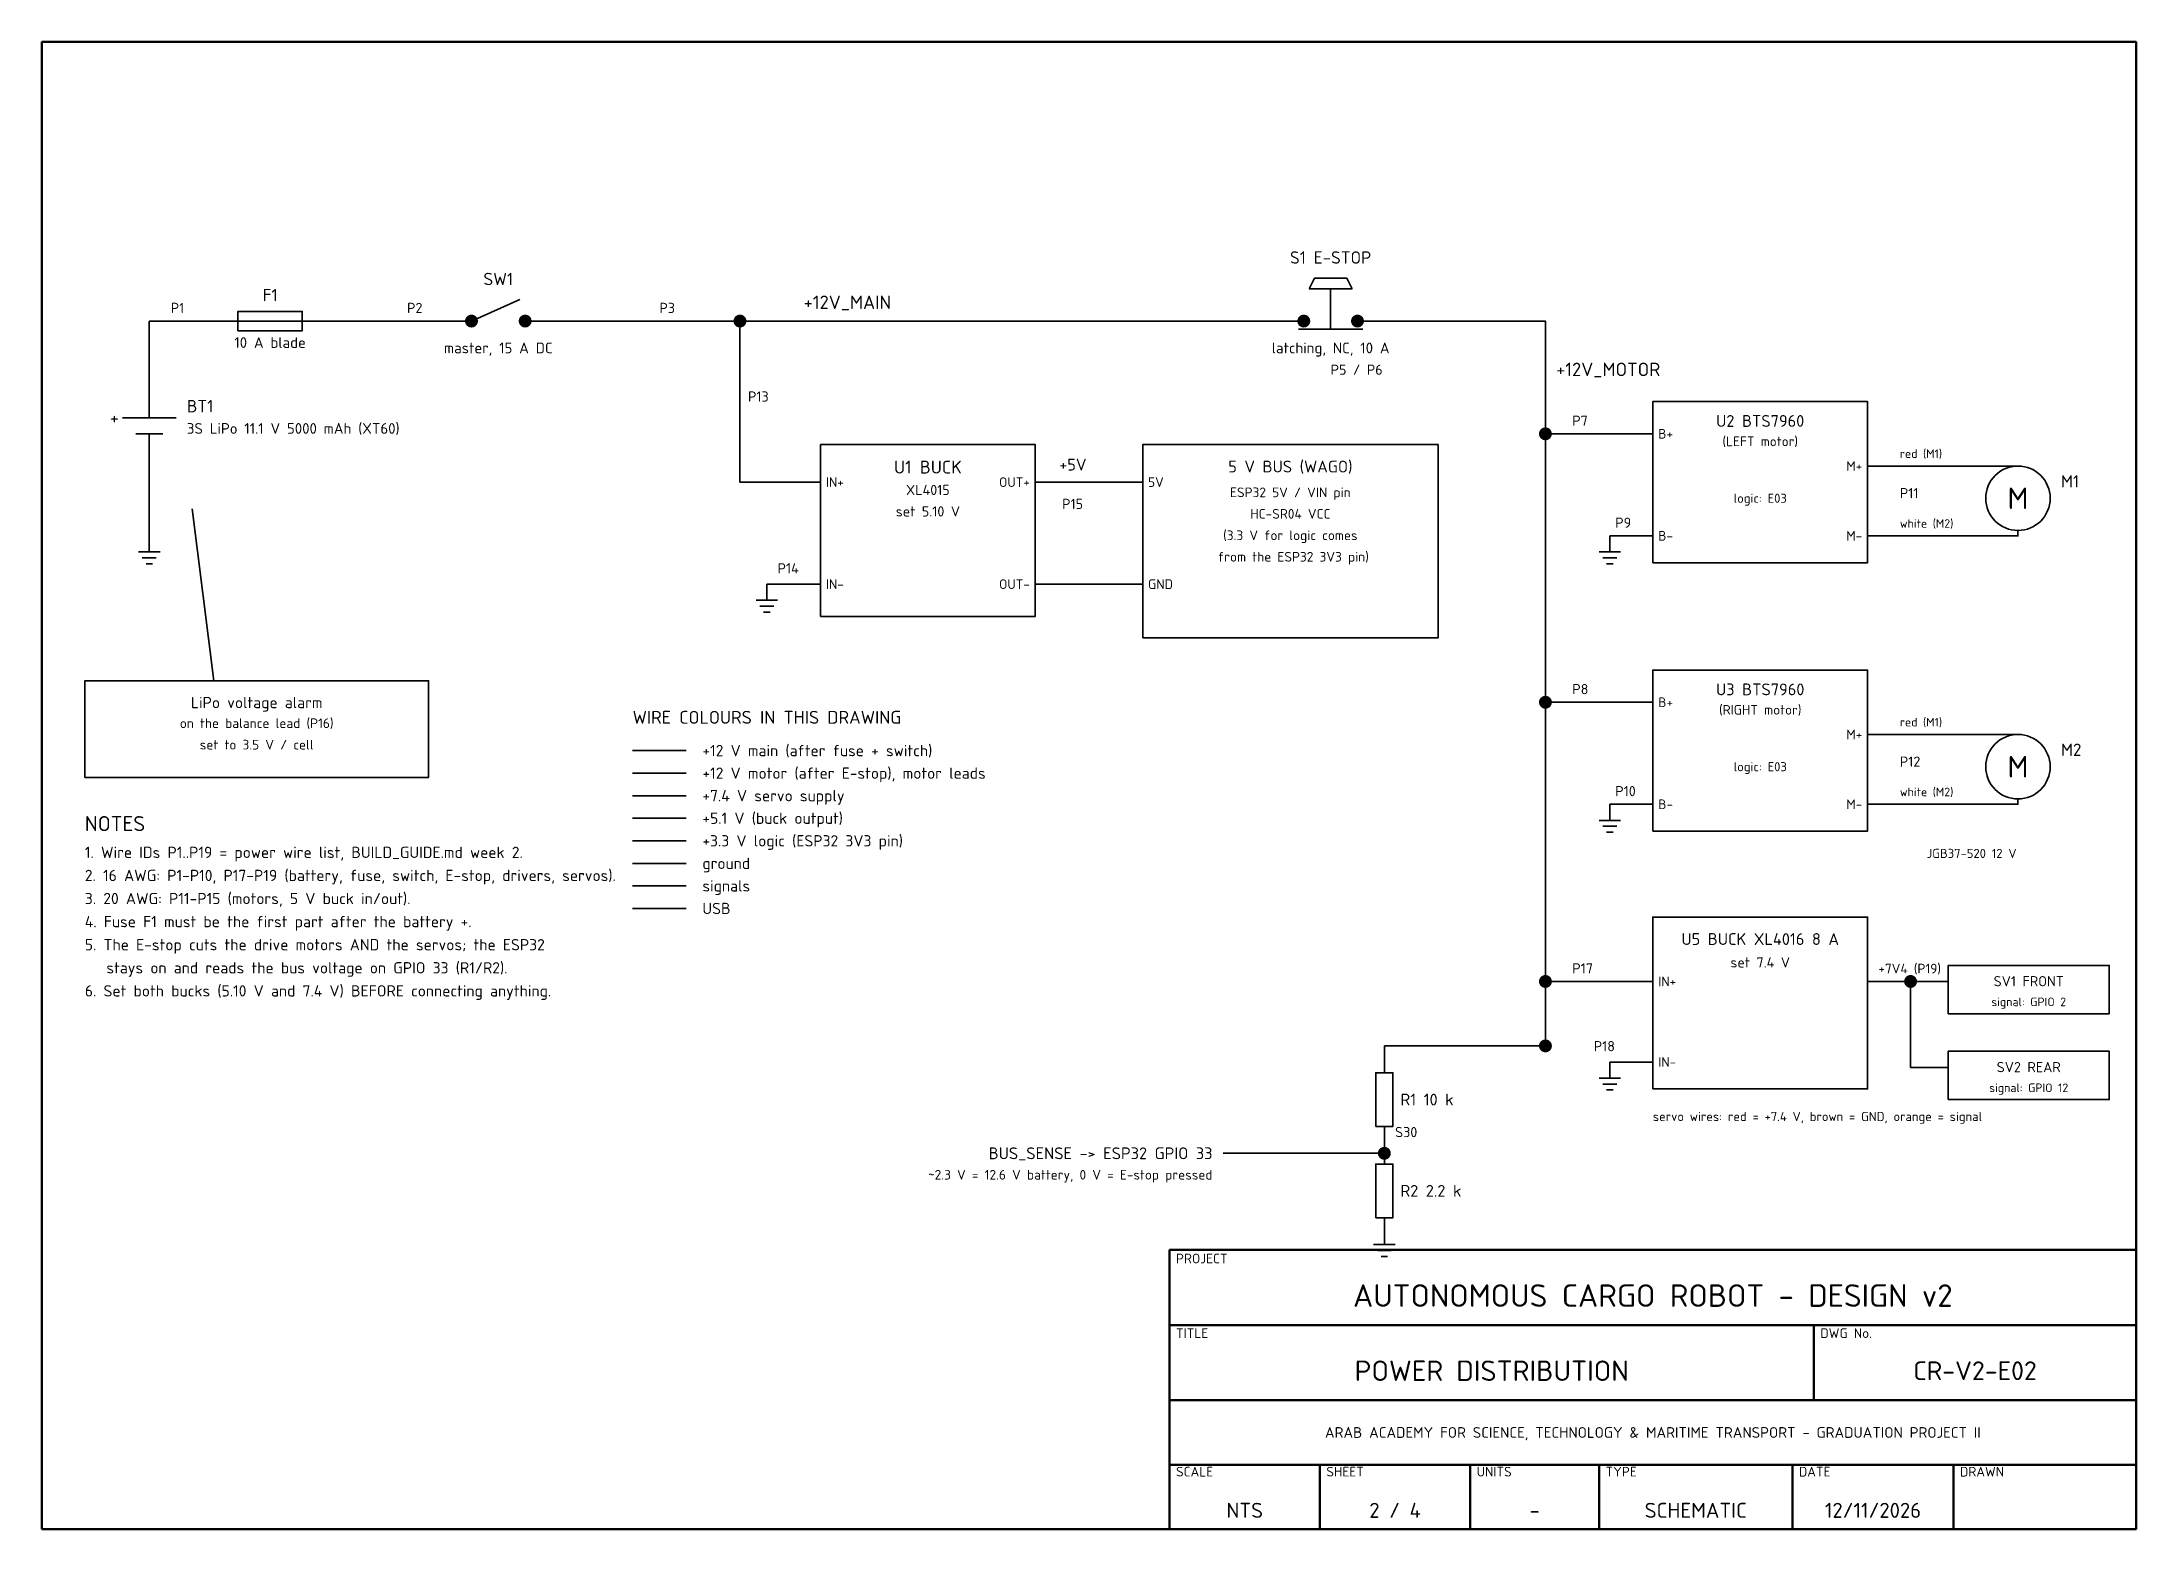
# Paper-space layout 'E02 POWER DISTRIBUTION' of a CAD drawing. Header units: millimetres. Extents: x 20 to 410, y 10 to 287.
import ezdxf
from ezdxf.enums import TextEntityAlignment as Align

# ---------------------------------------------------------------- set-up
doc = ezdxf.new("R2010")
doc.units = ezdxf.units.MM
for name, color, linetype, lineweight in [('NET-12V', 1, 'Continuous', 35), ('NET-12V-MOTOR', 6, 'Continuous', 35), ('NET-3V3', 40, 'Continuous', 35), ('NET-5V', 30, 'Continuous', 35), ('NET-7V4', 150, 'Continuous', 35), ('NET-GND', 8, 'Continuous', 35), ('NET-MOTOR', 6, 'Continuous', 35), ('NET-SIGNAL', 5, 'Continuous', 35), ('NET-USB', 3, 'Continuous', 35), ('SYMBOLS', 7, 'Continuous', 35), ('TEXT', 7, 'Continuous', 18), ('TITLEBLOCK', 7, 'Continuous', 50)]:
    doc.layers.add(name, color=color, linetype=linetype, lineweight=lineweight)
doc.styles.add('ISO', font='isocpeur.ttf')

psp = doc.layouts.new('E02 POWER DISTRIBUTION')

# ---------------------------------------------------------------- linework, layer by layer
at = {"layer": 'NET-12V'}
for points in [[(40, 235), (40, 217)], [(40, 235), (56.5, 235)], [(68.5, 235), (85, 235)], [(85, 235), (100, 235)], [(110, 235), (125, 235)], [(125, 235), (240, 235)], [(150, 235), (150, 205), (165, 205)], [(240, 235), (255, 235)], [(265, 235), (280, 235)], [(130, 155), (140, 155)]]:
    psp.add_lwpolyline(points, dxfattribs=at)
at = {"layer": 'NET-12V', "const_width": 1.2}
psp.add_lwpolyline([(149.4, 235, 1), (150.6, 235, 1)], format="xyb", close=True, dxfattribs=at)
at = {"layer": 'NET-12V-MOTOR'}
for points in [[(280, 235), (300, 235), (300, 100)], [(300, 214), (320, 214)], [(300, 164), (320, 164)], [(130, 150.8), (140, 150.8)], [(300, 112), (320, 112)], [(300, 100), (270, 100)], [(270, 100), (270, 95)], [(270, 85), (270, 80)]]:
    psp.add_lwpolyline(points, dxfattribs=at)
at = {"layer": 'NET-12V-MOTOR', "const_width": 1.2}
for points in [[(299.4, 214, 1), (300.6, 214, 1)], [(299.4, 164, 1), (300.6, 164, 1)], [(299.4, 112, 1), (300.6, 112, 1)], [(299.4, 100, 1), (300.6, 100, 1)]]:
    psp.add_lwpolyline(points, format="xyb", close=True, dxfattribs=at)
at = {"layer": 'NET-3V3'}
psp.add_lwpolyline([(130, 138.2), (140, 138.2)], dxfattribs=at)
at = {"layer": 'NET-5V'}
for points in [[(205, 205), (225, 205)], [(130, 142.4), (140, 142.4)]]:
    psp.add_lwpolyline(points, dxfattribs=at)
at = {"layer": 'NET-7V4'}
for points in [[(130, 146.6), (140, 146.6)], [(360, 112), (375, 112)], [(368, 112), (368, 96), (375, 96)]]:
    psp.add_lwpolyline(points, dxfattribs=at)
at = {"layer": 'NET-7V4', "const_width": 1.2}
psp.add_lwpolyline([(367.4, 112, 1), (368.6, 112, 1)], format="xyb", close=True, dxfattribs=at)
at = {"layer": 'NET-GND'}
for points in [[(40, 214), (40, 195)], [(40, 195), (40, 192)], [(320, 195), (312, 195)], [(312, 195), (312, 192)], [(38, 192), (42, 192)], [(310, 192), (314, 192)], [(38.7, 190.9), (41.3, 190.9)], [(39.4, 189.8), (40.6, 189.8)], [(310.7, 190.9), (313.3, 190.9)], [(311.4, 189.8), (312.6, 189.8)], [(165, 186), (155, 186)], [(155, 186), (155, 183)], [(205, 186), (225, 186)], [(153, 183), (157, 183)], [(153.7, 181.9), (156.3, 181.9)], [(154.4, 180.8), (155.6, 180.8)], [(320, 145), (312, 145)], [(312, 145), (312, 142)], [(310, 142), (314, 142)], [(310.7, 140.9), (313.3, 140.9)], [(311.4, 139.8), (312.6, 139.8)], [(130, 134), (140, 134)], [(310, 94), (314, 94)], [(320, 97), (312, 97)], [(312, 97), (312, 94)], [(310.7, 92.9), (313.3, 92.9)], [(311.4, 91.8), (312.6, 91.8)], [(270, 80), (270, 78)], [(270, 68), (270, 66)], [(268, 63), (272, 63)], [(270, 66), (270, 63)], [(268.7, 61.9), (271.3, 61.9)], [(269.4, 60.8), (270.6, 60.8)]]:
    psp.add_lwpolyline(points, dxfattribs=at)
at = {"layer": 'NET-MOTOR'}
for points in [[(360, 208), (388, 208)], [(360, 195), (388, 195), (388, 196)], [(360, 158), (388, 158)], [(360, 145), (388, 145), (388, 146)]]:
    psp.add_lwpolyline(points, dxfattribs=at)
at = {"layer": 'NET-SIGNAL'}
for points in [[(130, 129.8), (140, 129.8)], [(270, 80), (240, 80)]]:
    psp.add_lwpolyline(points, dxfattribs=at)
at = {"layer": 'NET-SIGNAL', "const_width": 1.2}
psp.add_lwpolyline([(269.4, 80, 1), (270.6, 80, 1)], format="xyb", close=True, dxfattribs=at)
at = {"layer": 'NET-USB'}
psp.add_lwpolyline([(130, 125.6), (140, 125.6)], dxfattribs=at)
at = {"layer": 'SYMBOLS'}
for points in [[(256, 241), (257, 243), (263, 243), (264, 241)], [(100, 235), (109, 239)], [(256, 241), (264, 241)], [(260, 233.5), (260, 241)], [(56.5, 235), (68.5, 235)], [(254, 233.5), (266, 233.5)], [(35, 217), (45, 217)], [(37.5, 214), (42.5, 214)]]:
    psp.add_lwpolyline(points, dxfattribs=at)
for points in [[(56.5, 233.2), (68.5, 233.2), (68.5, 236.8), (56.5, 236.8)], [(320, 190), (360, 190), (360, 220), (320, 220)], [(165, 180), (205, 180), (205, 212), (165, 212)], [(225, 176), (280, 176), (280, 212), (225, 212)], [(28, 150), (92, 150), (92, 168), (28, 168)], [(320, 140), (360, 140), (360, 170), (320, 170)], [(320, 92), (360, 92), (360, 124), (320, 124)], [(375, 106), (405, 106), (405, 115), (375, 115)], [(375, 90), (405, 90), (405, 99), (375, 99)], [(268.4, 85), (271.6, 85), (271.6, 95), (268.4, 95)], [(268.4, 68), (271.6, 68), (271.6, 78), (268.4, 78)]]:
    psp.add_lwpolyline(points, close=True, dxfattribs=at)
at = {"layer": 'SYMBOLS', "const_width": 1.2}
for points in [[(99.4, 235, 1), (100.6, 235, 1)], [(109.4, 235, 1), (110.6, 235, 1)], [(254.4, 235, 1), (255.6, 235, 1)], [(264.4, 235, 1), (265.6, 235, 1)]]:
    psp.add_lwpolyline(points, format="xyb", close=True, dxfattribs=at)
at = {"layer": 'SYMBOLS', "color": 8}
psp.add_lwpolyline([(52, 168), (48, 200)], dxfattribs=at)
at = {"layer": 'SYMBOLS'}
for centre in [(388, 202), (388, 152)]:
    psp.add_circle(centre, 6, dxfattribs=at)
at = {"layer": 'TITLEBLOCK'}
for points in [[(20, 10), (410, 10), (410, 287), (20, 287)], [(230, 10), (410, 10), (410, 62), (230, 62)]]:
    psp.add_lwpolyline(points, close=True, dxfattribs=at)
for points in [[(230, 48), (410, 48)], [(350, 34), (350, 48)], [(230, 34), (410, 34)], [(230, 22), (410, 22)], [(258, 10), (258, 22)], [(286, 10), (286, 22)], [(310, 10), (310, 22)], [(346, 10), (346, 22)], [(376, 10), (376, 22)]]:
    psp.add_lwpolyline(points, dxfattribs=at)

# ---------------------------------------------------------------- texts
at = {"layer": 'NET-12V', "style": 'ISO'}
for s, p in [('P1', (44, 236.5)), ('P2', (88, 236.5)), ('P3', (135, 236.5)), ('P5 / P6', (260, 225)), ('P13', (151.5, 220))]:
    psp.add_text(s, height=1.9, dxfattribs=at).set_placement(p)
psp.add_text('+12V_MAIN', height=2.5, dxfattribs=at).set_placement((170, 236.5), align=Align.BOTTOM_CENTER)
at = {"layer": 'NET-12V-MOTOR', "style": 'ISO'}
psp.add_text('+12V_MOTOR', height=2.5, dxfattribs=at).set_placement((302, 226), align=Align.MIDDLE_LEFT)
for s, p in [('P7', (305, 215.5)), ('P8', (305, 165.5)), ('P17', (305, 113.5))]:
    psp.add_text(s, height=1.9, dxfattribs=at).set_placement(p)
at = {"layer": 'NET-5V', "style": 'ISO'}
psp.add_text('+5V', height=2.2, dxfattribs=at).set_placement((212, 206.5), align=Align.BOTTOM_CENTER)
psp.add_text('P15', height=1.9, dxfattribs=at).set_placement((210, 200))
at = {"layer": 'NET-7V4', "style": 'ISO'}
psp.add_text('+7V4 (P19)', height=1.8, dxfattribs=at).set_placement((362, 113.5))
at = {"layer": 'NET-GND', "style": 'ISO'}
for s, p in [('P9', (313, 196.5)), ('P14', (157, 188)), ('P10', (313, 146.5)), ('P18', (309, 99))]:
    psp.add_text(s, height=1.9, dxfattribs=at).set_placement(p)
at = {"layer": 'NET-MOTOR', "style": 'ISO'}
for s, height, p in [('red (M1)', 1.6, (366, 209.5)), ('P11', 1.9, (366, 202)), ('white (M2)', 1.6, (366, 196.5)), ('red (M1)', 1.6, (366, 159.5)), ('P12', 1.9, (366, 152)), ('white (M2)', 1.6, (366, 146.5))]:
    psp.add_text(s, height=height, dxfattribs=at).set_placement(p)
at = {"layer": 'NET-SIGNAL', "style": 'ISO'}
psp.add_text('S30', height=1.9, dxfattribs=at).set_placement((272, 83))
for s, height, p in [('BUS_SENSE -> ESP32 GPIO 33', 2.2, (238, 80)), ('~2.3 V = 12.6 V battery, 0 V = E-stop pressed', 1.8, (238, 76))]:
    psp.add_text(s, height=height, dxfattribs=at).set_placement(p, align=Align.MIDDLE_RIGHT)
at = {"layer": 'TEXT', "style": 'ISO'}
for s, p in [('S1 E-STOP', (260, 245)), ('SW1', (105, 241)), ('F1', (62.5, 238))]:
    psp.add_text(s, height=2.3, dxfattribs=at).set_placement(p, align=Align.BOTTOM_CENTER)
for s, height, p in [('10 A blade', 2, (62.5, 232)), ('master, 15 A DC', 2, (105, 231)), ('latching, NC, 10 A', 2, (260, 231)), ('U2 BTS7960', 2.2, (340, 217.5)), ('(LEFT motor)', 1.8, (340, 213.5)), ('U1 BUCK', 2.4, (185, 209)), ('5 V BUS (WAGO)', 2.2, (252.5, 209)), ('XL4015', 1.9, (185, 204.5)), ('ESP32 5V / VIN pin', 1.8, (252.5, 204)), ('set 5.10 V', 1.9, (185, 200.5)), ('HC-SR04 VCC', 1.8, (252.5, 200)), ('(3.3 V for logic comes', 1.8, (252.5, 196)), (' from the ESP32 3V3 pin)', 1.8, (252.5, 192)), ('LiPo voltage alarm', 2.1, (60, 165)), ('U3 BTS7960', 2.2, (340, 167.5)), ('on the balance lead (P16)', 1.8, (60, 161)), ('(RIGHT motor)', 1.8, (340, 163.5)), ('set to 3.5 V / cell', 1.8, (60, 157)), ('U5 BUCK XL4016 8 A', 2.2, (340, 121)), ('set 7.4 V', 1.9, (340, 116.5)), ('SV1 FRONT', 1.9, (390, 113)), ('signal: GPIO 2', 1.6, (390, 109)), ('SV2 REAR', 1.9, (390, 97)), ('signal: GPIO 12', 1.6, (390, 93))]:
    psp.add_text(s, height=height, dxfattribs=at).set_placement(p, align=Align.TOP_CENTER)
for s, height, p in [('BT1', 2.3, (47, 218)), ('3S LiPo 11.1 V 5000 mAh (XT60)', 2, (47, 214)), ('M1', 2.3, (396, 204)), ('WIRE COLOURS IN THIS DRAWING', 2.4, (130, 160)), ('M2', 2.3, (396, 154)), ('NOTES', 2.8, (28, 140)), ('1. Wire IDs P1..P19 = power wire list, BUILD_GUIDE.md week 2.', 2.1, (28, 135)), ('JGB37-520 12 V', 1.7, (371, 135)), ('2. 16 AWG: P1-P10, P17-P19 (battery, fuse, switch, E-stop, drivers, servos).', 2.1, (28, 130.7)), ('3. 20 AWG: P11-P15 (motors, 5 V buck in/out).', 2.1, (28, 126.4)), ('4. Fuse F1 must be the first part after the battery +.', 2.1, (28, 122.1)), ('5. The E-stop cuts the drive motors AND the servos; the ESP32', 2.1, (28, 117.8)), ('   stays on and reads the bus voltage on GPIO 33 (R1/R2).', 2.1, (28, 113.5)), ('6. Set both bucks (5.10 V and 7.4 V) BEFORE connecting anything.', 2.1, (28, 109.2)), ('servo wires: red = +7.4 V, brown = GND, orange = signal', 1.7, (320, 86)), ('PROJECT', 1.8, (231.2, 59.5)), ('TITLE', 1.8, (231.2, 45.6)), ('DWG No.', 1.8, (351.2, 45.6)), ('SCALE', 1.8, (231.2, 19.8)), ('SHEET', 1.8, (259.2, 19.8)), ('UNITS', 1.8, (287.2, 19.8)), ('TYPE', 1.8, (311.2, 19.8)), ('DATE', 1.8, (347.2, 19.8)), ('DRAWN', 1.8, (377.2, 19.8))]:
    psp.add_text(s, height=height, dxfattribs=at).set_placement(p)
for s, height, p in [('+', 2.5, (33.5, 217)), ('logic: E03', 1.7, (340, 202)), ('M', 4, (388, 202)), ('logic: E03', 1.7, (340, 152)), ('M', 4, (388, 152)), ('AUTONOMOUS CARGO ROBOT - DESIGN v2', 4.2, (320, 53.5)), ('POWER DISTRIBUTION', 3.8, (290, 39.5)), ('CR-V2-E02', 3.5, (380, 39.5)), ('ARAB ACADEMY FOR SCIENCE, TECHNOLOGY & MARITIME TRANSPORT - GRADUATION PROJECT II', 2, (320, 28)), ('NTS', 2.8, (244, 13.5)), ('2 / 4', 2.8, (272, 13.5)), ('-', 2.8, (298, 13.5)), ('SCHEMATIC', 2.8, (328, 13.5)), ('12/11/2026', 2.8, (361, 13.5))]:
    psp.add_text(s, height=height, dxfattribs=at).set_placement(p, align=Align.MIDDLE_CENTER)
for s, height, p in [('B+', 1.8, (321, 214)), ('IN+', 1.8, (166, 205)), ('5V', 1.8, (226, 205)), ('B-', 1.8, (321, 195)), ('IN-', 1.8, (166, 186)), ('GND', 1.8, (226, 186)), ('B+', 1.8, (321, 164)), ('+12 V main (after fuse + switch)', 2.1, (143, 155)), ('+12 V motor (after E-stop), motor leads', 2.1, (143, 150.8)), ('+7.4 V servo supply', 2.1, (143, 146.6)), ('B-', 1.8, (321, 145)), ('+5.1 V (buck output)', 2.1, (143, 142.4)), ('+3.3 V logic (ESP32 3V3 pin)', 2.1, (143, 138.2)), ('ground', 2.1, (143, 134)), ('signals', 2.1, (143, 129.8)), ('USB', 2.1, (143, 125.6)), ('IN+', 1.8, (321, 112)), ('IN-', 1.8, (321, 97)), ('R1 10 k', 2.2, (273, 90)), ('R2 2.2 k', 2.2, (273, 73))]:
    psp.add_text(s, height=height, dxfattribs=at).set_placement(p, align=Align.MIDDLE_LEFT)
for s, p in [('M+', (359, 208)), ('OUT+', (204, 205)), ('M-', (359, 195)), ('OUT-', (204, 186)), ('M+', (359, 158)), ('M-', (359, 145))]:
    psp.add_text(s, height=1.8, dxfattribs=at).set_placement(p, align=Align.MIDDLE_RIGHT)

doc.saveas('drawing.dxf')
